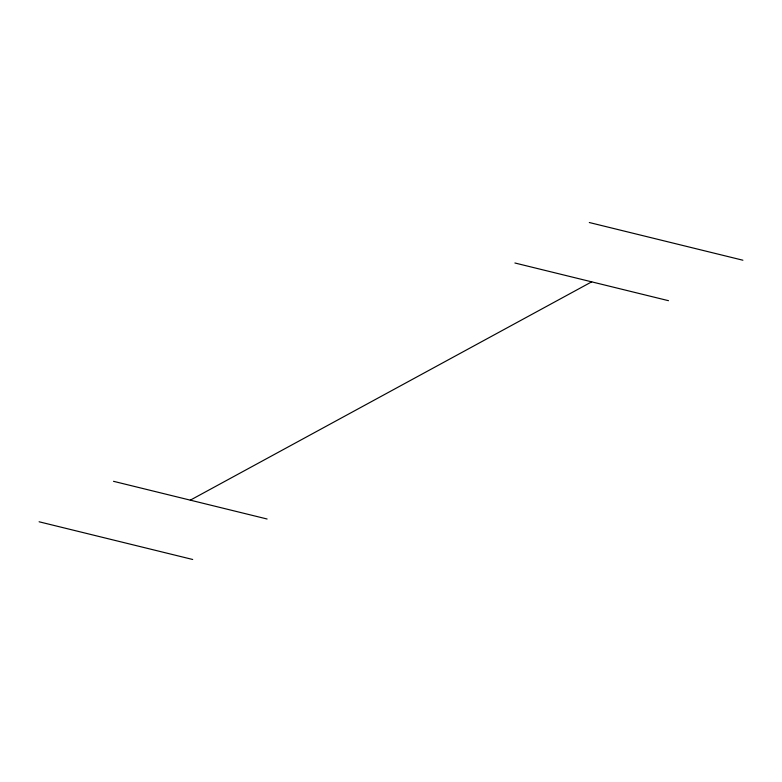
<?xml version="1.0" encoding="UTF-8"?>
<svg xmlns="http://www.w3.org/2000/svg" width="782" height="782" viewBox="0 0 782 782"><rect width="100%" height="100%" fill="white"/><g stroke="black" fill="none" stroke-linecap="round" stroke-linejoin="round"><path stroke-width="1.17" d="M190.309 500.157L591.691 281.843M589.305 222.518L742.9 260.22M514.898 262.996L668.493 300.689M113.507 481.311L267.102 519.004M39.1 521.78L192.695 559.482"/></g></svg>
